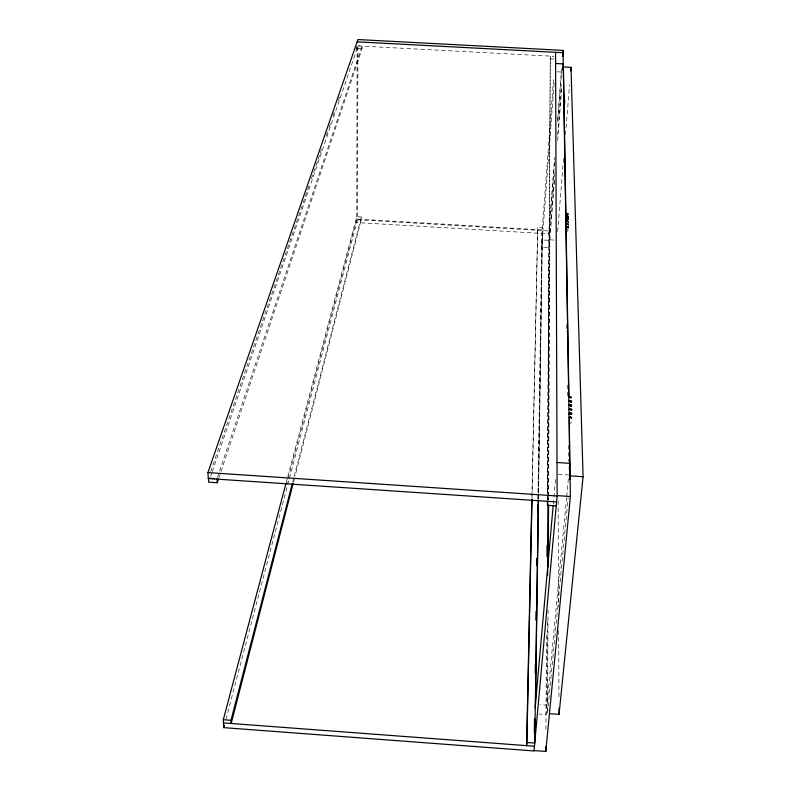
<?xml version="1.0" encoding="UTF-8"?>
<svg xmlns="http://www.w3.org/2000/svg" width="791" height="791" viewBox="0 0 791 791"><rect width="100%" height="100%" fill="white"/><g stroke="black" fill="none" stroke-linecap="round" stroke-linejoin="round"><path stroke-width="0.59" stroke-dasharray="3.96 2.97" d="M357.127 46.758L356.731 222.568L548.934 233.839L554.699 159.911M212.265 471.634L357.166 48.439L357.176 45.759L355.97 49.25M225.979 719.276L357.473 219.75L357.918 46.956M287.795 476.558L356.741 216.694L361.358 216.971L361.349 219.325L295.033 476.182M218.81 478.051L362.08 48.696L362.09 46.016L358.402 45.819M545.928 729.292L546.512 632.978M547.323 499.556L548.954 230.952L554.699 157.251M547.491 499.141L547.52 494.207M547.52 492.971L550.289 56.102L547.837 493.95M547.797 500.12L547.827 495.186M547.362 621.321L546.907 705.147L540.026 704.643M548.015 500.495L548.034 496.797M548.034 495.571L549.409 240.375L542.28 239.95L538.552 493.119M548.044 609.891L547.54 713.512L568.126 497.915M548.578 500.11L548.588 497.638M548.588 496.402L549.834 239.821L554.649 178.509M538.463 499.299L538.533 494.355M537.89 498.992L541.944 233.434L553.72 76.964M538.177 499.19L538.246 494.246M538.266 493.011L542.211 229.904L356.741 219.048L286.955 482.915M538.374 498.874L542.389 227.551L537.722 227.274L531.849 498.745M532.036 497.846L537.722 227.274M554.125 83.203L541.736 247.108L548.855 247.524L554.709 172.853M557.665 119.164L561.59 68.797M557.685 121.715L561.62 71.2M557.685 134.895L561.62 84.706M557.635 140.501L561.867 86.545M557.635 231.654L563.617 158.081M565.516 134.777L569.609 84.499M568.136 227.699L567.75 232.317L567.701 229.944M553.305 504.154L555.707 477.2M570.815 423.927L571.013 421.781M566.583 497.648L546.017 714.52L539.175 714.016M566.692 496.422L568.551 476.825M293.491 482.154L294.727 477.378M292.621 482.391L293.856 477.606M294.163 476.409L361.358 216.971M286.223 482.52L287.479 477.754M217.416 477.606L362.09 46.016M210.703 471.545L309.854 183.304M311.397 178.815L319.821 154.334M320.226 153.167L321.828 148.5M326.238 135.666L327.85 130.999M329.105 127.351L330.707 122.684M333.06 115.842L334.662 111.175M338.33 100.546L339.527 97.046M210.663 476.311L211.859 472.8M358.363 45.937L554.036 56.299M357.166 48.439L362.08 48.696M550.091 58.781L555.064 59.048M557.171 71.793L562.609 72.08M357.473 219.75L548.954 230.952M549.834 239.821L556.933 240.237M558.298 474.333L568.729 475.025M566.445 324.696L566.554 332.082M567.355 385.069L567.543 397.398M568.274 445.452L568.521 461.469M558.1 500.762L558.565 606.944M558.673 630.407L558.97 698.315"/><path stroke-width="1.19" d="M534.044 750.57L545.8 751.45L545.83 746.526M546.977 556.38L547.046 545.266M556.241 505.904L547.451 505.311L547.471 501.613M547.609 575.7L547.985 505.429M548.252 566.722L548.549 505.044M535.448 704.306L538.444 500.535M534.321 732.436L534.528 718.594M535.23 673.151L535.359 664.302M536.041 620.035L536.169 611.225M536.871 565.684L536.98 558.149M537.682 512.578L537.791 505.073M534.578 738.824L534.874 719.059M535.556 673.359L535.685 664.707M536.357 620.243L536.486 611.591M537.168 565.891L537.287 558.476M537.969 512.776L538.078 505.36M538.355 500.11L534.756 743.065L526.885 742.482L532.007 499.081M531.819 499.981L526.618 745.646L526.885 742.482M562.836 52.829L563.024 50.367L357.937 39.55L207.924 472.583L208.29 478.545L556.597 501.939M562.777 56.418L563.063 52.72L357.146 41.844M562.767 70.013L563.251 63.893L555.608 63.488M570.707 71.012L571.003 67.334L563.41 66.928L563.864 94.109M566.307 214.618C564.715 212.552 570.341 213.788 567.414 214.618M566.415 219.72L566.326 214.42L566.791 214.579M547.451 505.311L547.797 501.346M535.131 707.816L553.196 505.38M571.082 406.277L571.626 405.625L570.697 405.091M569.283 469.182L569.836 463.348L557.022 462.498M569.886 479.544L569.283 419.032M545.8 751.45L570.38 496.501L563.024 50.367M549.844 713.69L559.049 714.362L583.076 476.716L571.003 67.334M293.184 483.35L231.18 723.478L230.992 720.314L292.304 483.588M570.38 496.501L557.141 495.621L534.034 750.966L223.774 727.641L224.407 725.248M223.774 727.641L223.289 719.731L285.907 483.716M563.894 95.177L563.934 94.623M564.596 96.977L563.686 96.146M564.665 100.615L563.746 99.775M214.559 478.614L208.409 478.199L208.656 482.154L217.248 482.737L218.425 479.227M564.695 102.444L564.626 101.92M564.349 104.105L563.617 103.631M566.999 213.669L566.514 214.173M566.099 221.846L567.345 221.144L568.472 221.826M566.198 224.14L566.277 224.773M568.007 219.463L567.671 218.83M568.492 224.753L567.77 224.041M568.6 401.344C569.125 399.969 572.763 401.007 571.102 402.243M569.105 401.373L569.876 400.968M568.67 405.615C568.719 404.102 572.466 404.626 571.428 406.149M571.577 401.531L570.776 402.085L571.053 401.373M568.739 409.679L570.301 408.818L571.705 409.689M570.618 405.892L571.151 405.526M568.798 413.782C568.858 412.24 572.635 412.803 571.586 414.306M569.312 413.812L569.846 413.179M571.231 409.58L570.697 409.956M571.735 409.619L571.507 410.213M568.867 417.648C569.263 416.373 572.961 417.203 571.399 418.32M569.708 418.024L569.757 417.421M570.766 414.059L571.31 413.683L570.608 413.436M571.26 414.059L571.043 413.327M571.151 418.024L570.657 417.361M564.517 98.915L564.408 98.153L563.459 98.074M564.556 100.734L564.685 100.22M564.586 102.573L564.715 102.059M566.534 216.339L566.781 217.06M567.869 216.981L567.562 216.17L566.653 216.18M568.333 216.803L567.74 217.05M566.574 218.919L566.663 219.572M568.205 217.1L567.839 216.25M566.148 221.688L566.929 221.381M568.254 219.522C568.956 218.257 565.446 218.128 566.188 219.562M568.363 224.891C569.223 223.527 565.822 223.289 566.277 224.614M568.67 401.413L569.629 400.997M568.739 405.437L569.698 405.022M568.808 409.501L569.767 409.085M569.283 409.343L570.014 409.056M571.666 409.797C570.43 410.915 571.883 409.125 570.529 409.085M568.867 413.594L570.766 413.218M569.411 417.569L569.955 417.361M564.29 95.286L564.497 94.663L563.657 94.347M564.191 102.415L564.23 101.92M566.326 224.169L566.969 223.991M569.184 397.151L570.746 397.161M569.263 401.393L570.973 401.512M569.322 405.427L571.132 405.654M570.835 406.09L570.894 405.18M566.88 218.791L566.475 219.374M566.761 221.599L567.889 221.668M569.352 397.072L570.054 397.033M570.697 398.091C573.119 397.24 568.581 395.767 568.571 397.537M570.618 406.149L571.171 406.02M567.028 216.18L566.069 216.516L566.84 217.307M567.612 218.751L566.079 219.404M566.791 223.972L567.711 223.962M569.471 405.061L570.618 405.061M569.777 409.343L570.538 409.343M569.915 417.312L570.42 417.332M563.499 96.443L564.003 96.502M563.587 101.792L564.408 102.296M563.548 103.453L564.774 104.036L563.459 104.481M566.979 213.619L567.849 213.857M567.078 218.761L567.958 219.156M567.038 221.312L567.661 221.351M567.177 224.13L567.938 224.278M567.216 226.592L567.987 226.75M567.335 227.61C571.132 225.989 562.876 226.809 568.136 227.699M569.767 400.988L570.538 401.037M569.915 409.076L570.687 409.125M570.163 417.282L570.687 417.312M563.716 104.56L564.388 104.59M566.346 217.179L567.147 217.228M570.232 475.866L583.076 476.716M207.924 472.583L557.141 495.977L555.569 52.325M223.289 719.731L230.992 720.314M223.477 722.905L534.469 746.229M563.706 98.133L564.418 98.262M563.775 101.604L564.28 101.821M567.236 216.18L567.997 216.783M567.325 221.351L567.997 221.589M567.147 227.383L566.959 227.324M570.608 413.179L571.122 413.307M570.004 414.049L569.332 413.673M570.38 400.997L570.894 401.126M570.459 405.022L570.964 405.15M566.84 217.139C564.517 216.427 568.353 215.073 568.393 216.813M567.483 218.781L568.314 219.077M566.89 219.72L566.366 219.532M566.89 219.888L566.188 219.404M563.845 96.344L564.537 96.571M563.934 101.812L564.477 101.92M570.766 409.145L571.567 409.511M570.845 413.248L571.784 413.782M570.618 401.067L571.547 401.591M564.062 100.022L564.596 100.2M568.175 221.371L568.492 221.984M569.421 414.049L569.302 413.555M568.976 414.138L568.798 413.525M217.021 478.782L217.248 482.737M564.032 103.997L568.917 396.795M559.019 708.192L559.049 714.362"/></g></svg>
